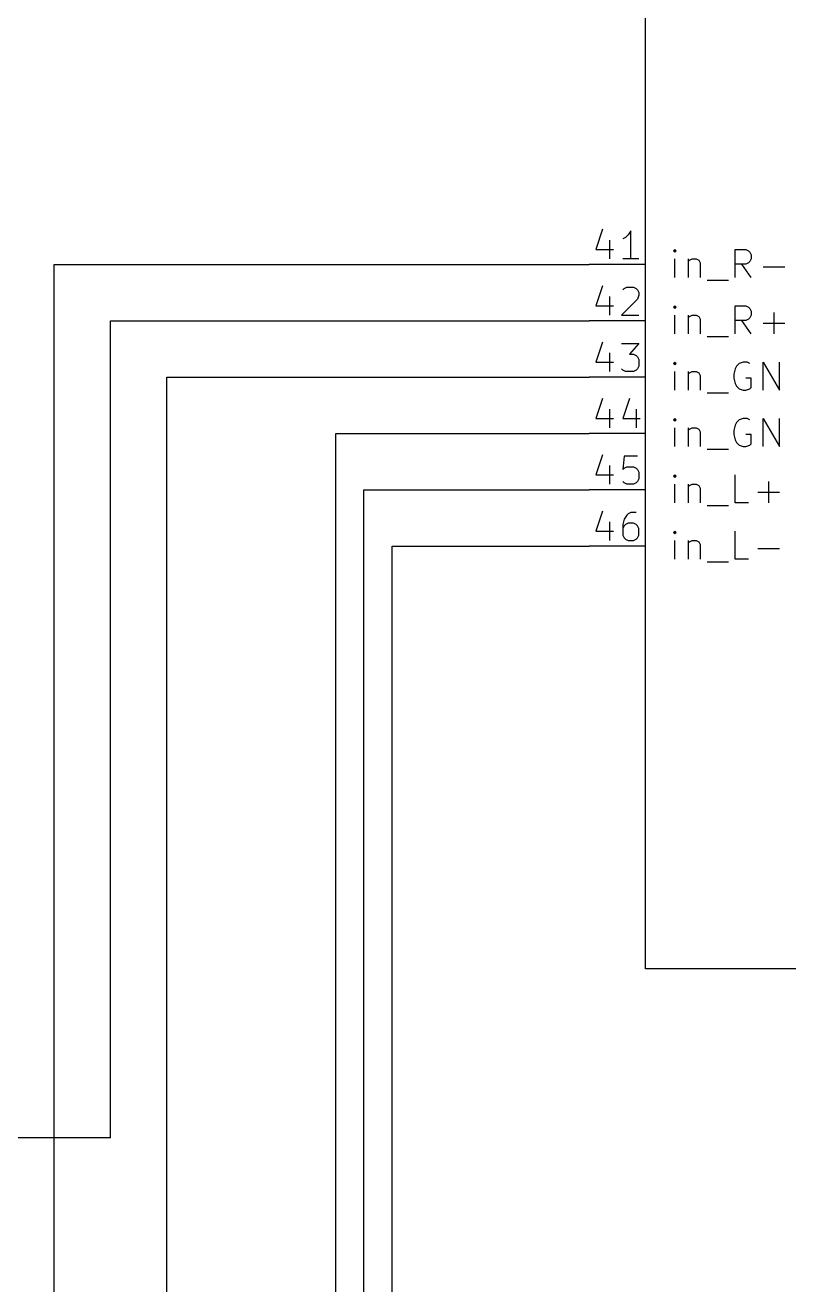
# Model space of a CAD drawing. Extents: x 0.4 to 11.3, y -7.9 to -0.4.
# Drawn here: x 5.449 to 6.804, y -6.311 to -4.075 of the extents above; entities that cross this region are included whole.
import ezdxf

# ---------------------------------------------------------------- set-up
doc = ezdxf.new("R2010")
doc.units = 0
doc.header["$MEASUREMENT"] = 0
for name, color, linetype in [('CYAN2', 4, 'CONTINUOUS'), ('GREEN3', 91, 'CONTINUOUS'), ('LYELLOW', 51, 'CONTINUOUS'), ('RED2', 1, 'CONTINUOUS'), ('RED3', 11, 'CONTINUOUS')]:
    doc.layers.add(name, color=color, linetype=linetype)

msp = doc.modelspace()

# ---------------------------------------------------------------- linework, layer by layer
at = {"layer": 'CYAN2', "linetype": 'CONTINUOUS'}
for p, q in [((6.6019, -4.47313), (6.59952, -4.47551)), ((6.59952, -4.47551), (6.6019, -4.47789)), ((6.60428, -4.47551), (6.6019, -4.47313)), ((6.6019, -4.47313), (6.6019, -4.47789)), ((6.6019, -4.47789), (6.60428, -4.47551)), ((6.6019, -4.52313), (6.6019, -4.4898)), ((6.62571, -4.4898), (6.62571, -4.52313)), ((6.62571, -4.49456), (6.62809, -4.49218)), ((6.62809, -4.49218), (6.63286, -4.4898)), ((6.63286, -4.4898), (6.64, -4.4898)), ((6.64, -4.4898), (6.64476, -4.49218)), ((6.64476, -4.49218), (6.64714, -4.49694)), ((6.70904, -4.52313), (6.70904, -4.47313)), ((6.70904, -4.47313), (6.72809, -4.47313)), ((6.72809, -4.47313), (6.73285, -4.47551)), ((6.73285, -4.47551), (6.73524, -4.47789)), ((6.73524, -4.47789), (6.73761, -4.48265)), ((6.73761, -4.4898), (6.73524, -4.49456)), ((6.73761, -4.48265), (6.73761, -4.4898)), ((6.64714, -4.49694), (6.64714, -4.52313)), ((6.72809, -4.49932), (6.70904, -4.49932)), ((6.73761, -4.52313), (6.72095, -4.49932)), ((6.73285, -4.49694), (6.72809, -4.49932)), ((6.73524, -4.49456), (6.73285, -4.49694)), ((6.75904, -4.50408), (6.79714, -4.50408)), ((6.65905, -4.52789), (6.69714, -4.52789)), ((6.6019, -4.57313), (6.59952, -4.57551)), ((6.59952, -4.57551), (6.6019, -4.57789)), ((6.60428, -4.57551), (6.6019, -4.57313)), ((6.6019, -4.57313), (6.6019, -4.57789)), ((6.6019, -4.57789), (6.60428, -4.57551)), ((6.70904, -4.62313), (6.70904, -4.57313)), ((6.70904, -4.57313), (6.72809, -4.57313)), ((6.72809, -4.57313), (6.73285, -4.57551)), ((6.73285, -4.57551), (6.73524, -4.57789)), ((6.73524, -4.57789), (6.73761, -4.58265)), ((6.73761, -4.58265), (6.73761, -4.5898)), ((6.6019, -4.62313), (6.6019, -4.5898)), ((6.62571, -4.5898), (6.62571, -4.62313)), ((6.62571, -4.59456), (6.62809, -4.59218)), ((6.62809, -4.59218), (6.63286, -4.5898)), ((6.63286, -4.5898), (6.64, -4.5898)), ((6.64, -4.5898), (6.64476, -4.59218)), ((6.64476, -4.59218), (6.64714, -4.59694)), ((6.64714, -4.59694), (6.64714, -4.62313)), ((6.72809, -4.59932), (6.70904, -4.59932)), ((6.73761, -4.62313), (6.72095, -4.59932)), ((6.73285, -4.59694), (6.72809, -4.59932)), ((6.73524, -4.59456), (6.73285, -4.59694)), ((6.73761, -4.5898), (6.73524, -4.59456)), ((6.75904, -4.60408), (6.79714, -4.60408)), ((6.77809, -4.62313), (6.77809, -4.58504)), ((6.65905, -4.62789), (6.69714, -4.62789)), ((6.6019, -4.67313), (6.59952, -4.67551)), ((6.59952, -4.67551), (6.6019, -4.67789)), ((6.60428, -4.67551), (6.6019, -4.67313)), ((6.6019, -4.67313), (6.6019, -4.67789)), ((6.6019, -4.67789), (6.60428, -4.67551)), ((6.6019, -4.72313), (6.6019, -4.6898)), ((6.62571, -4.6898), (6.62571, -4.72313)), ((6.62571, -4.69456), (6.62809, -4.69218)), ((6.62809, -4.69218), (6.63286, -4.6898)), ((6.63286, -4.6898), (6.64, -4.6898)), ((6.64, -4.6898), (6.64476, -4.69218)), ((6.64476, -4.69218), (6.64714, -4.69694)), ((6.70904, -4.68504), (6.70667, -4.69456)), ((6.70667, -4.69456), (6.70667, -4.7017)), ((6.71143, -4.68028), (6.70904, -4.68504)), ((6.71619, -4.67551), (6.71143, -4.68028)), ((6.72333, -4.67313), (6.71619, -4.67551)), ((6.73047, -4.67313), (6.72333, -4.67313)), ((6.73524, -4.67551), (6.73047, -4.67313)), ((6.75904, -4.72313), (6.75904, -4.67313)), ((6.75904, -4.67313), (6.78761, -4.72313)), ((6.78761, -4.72313), (6.78761, -4.67313)), ((6.64714, -4.69694), (6.64714, -4.72313)), ((6.70667, -4.7017), (6.70904, -4.71122)), ((6.70904, -4.71122), (6.71143, -4.71599)), ((6.71143, -4.71599), (6.71619, -4.72075)), ((6.73761, -4.7017), (6.72809, -4.7017)), ((6.73761, -4.71837), (6.73761, -4.7017)), ((6.65905, -4.72789), (6.69714, -4.72789)), ((6.71619, -4.72075), (6.72333, -4.72313)), ((6.72333, -4.72313), (6.72809, -4.72313)), ((6.72809, -4.72313), (6.73524, -4.72075)), ((6.73524, -4.72075), (6.73761, -4.71837)), ((6.6019, -4.77313), (6.59952, -4.77551)), ((6.59952, -4.77551), (6.6019, -4.77789)), ((6.60428, -4.77551), (6.6019, -4.77313)), ((6.6019, -4.77313), (6.6019, -4.77789)), ((6.6019, -4.77789), (6.60428, -4.77551)), ((6.71143, -4.78028), (6.70904, -4.78504)), ((6.71619, -4.77551), (6.71143, -4.78028)), ((6.72333, -4.77313), (6.71619, -4.77551)), ((6.73047, -4.77313), (6.72333, -4.77313)), ((6.73524, -4.77551), (6.73047, -4.77313)), ((6.75904, -4.82313), (6.75904, -4.77313)), ((6.75904, -4.77313), (6.78761, -4.82313)), ((6.78761, -4.82313), (6.78761, -4.77313)), ((6.6019, -4.82313), (6.6019, -4.7898)), ((6.62571, -4.7898), (6.62571, -4.82313)), ((6.62571, -4.79456), (6.62809, -4.79218)), ((6.62809, -4.79218), (6.63286, -4.7898)), ((6.63286, -4.7898), (6.64, -4.7898)), ((6.64, -4.7898), (6.64476, -4.79218)), ((6.64476, -4.79218), (6.64714, -4.79694)), ((6.64714, -4.79694), (6.64714, -4.82313)), ((6.70904, -4.78504), (6.70667, -4.79456)), ((6.70667, -4.79456), (6.70667, -4.8017)), ((6.70667, -4.8017), (6.70904, -4.81122)), ((6.73761, -4.8017), (6.72809, -4.8017)), ((6.73761, -4.81837), (6.73761, -4.8017)), ((6.65905, -4.82789), (6.69714, -4.82789)), ((6.70904, -4.81122), (6.71143, -4.81599)), ((6.71143, -4.81599), (6.71619, -4.82075)), ((6.71619, -4.82075), (6.72333, -4.82313)), ((6.72333, -4.82313), (6.72809, -4.82313)), ((6.72809, -4.82313), (6.73524, -4.82075)), ((6.73524, -4.82075), (6.73761, -4.81837)), ((6.6019, -4.87313), (6.59952, -4.87551)), ((6.60428, -4.87551), (6.6019, -4.87313)), ((6.6019, -4.87313), (6.6019, -4.87789)), ((6.70904, -4.92313), (6.70904, -4.87313)), ((6.59952, -4.87551), (6.6019, -4.87789)), ((6.6019, -4.87789), (6.60428, -4.87551)), ((6.6019, -4.92313), (6.6019, -4.8898)), ((6.62571, -4.8898), (6.62571, -4.92313)), ((6.62571, -4.89456), (6.62809, -4.89218)), ((6.62809, -4.89218), (6.63286, -4.8898)), ((6.63286, -4.8898), (6.64, -4.8898)), ((6.64, -4.8898), (6.64476, -4.89218)), ((6.64476, -4.89218), (6.64714, -4.89694)), ((6.76857, -4.92313), (6.76857, -4.88504)), ((6.64714, -4.89694), (6.64714, -4.92313)), ((6.74952, -4.90408), (6.78762, -4.90408)), ((6.65905, -4.92789), (6.69714, -4.92789)), ((6.73285, -4.92313), (6.70904, -4.92313)), ((6.6019, -4.97313), (6.59952, -4.97551)), ((6.59952, -4.97551), (6.6019, -4.97789)), ((6.60428, -4.97551), (6.6019, -4.97313)), ((6.6019, -4.97313), (6.6019, -4.97789)), ((6.6019, -4.97789), (6.60428, -4.97551)), ((6.70904, -5.02313), (6.70904, -4.97313)), ((6.6019, -5.02313), (6.6019, -4.9898)), ((6.62571, -4.9898), (6.62571, -5.02313)), ((6.62571, -4.99456), (6.62809, -4.99218)), ((6.62809, -4.99218), (6.63286, -4.9898)), ((6.63286, -4.9898), (6.64, -4.9898)), ((6.64, -4.9898), (6.64476, -4.99218)), ((6.64476, -4.99218), (6.64714, -4.99694)), ((6.64714, -4.99694), (6.64714, -5.02313)), ((6.74952, -5.00408), (6.78762, -5.00408)), ((6.65905, -5.02789), (6.69714, -5.02789)), ((6.73285, -5.02313), (6.70904, -5.02313))]:
    msp.add_line(p, q, dxfattribs=at)
at = {"layer": 'GREEN3', "linetype": 'CONTINUOUS'}
for p, q in [((5.5, -4.5), (6.45, -4.5)), ((5.5, -6.65), (5.5, -4.5)), ((5.6, -4.6), (6.45, -4.6)), ((5.6, -6.05), (5.6, -4.6)), ((5.7, -6.75), (5.7, -4.7)), ((5.7, -4.7), (6.45, -4.7)), ((6, -7.4), (6, -4.8)), ((6, -4.8), (6.45, -4.8)), ((6.05, -7.5), (6.05, -4.9)), ((6.05, -4.9), (6.45, -4.9)), ((6.1, -7.6), (6.1, -5)), ((6.1, -5), (6.45, -5)), ((5.6, -6.05), (3.55, -6.05))]:
    msp.add_line(p, q, dxfattribs=at)
at = {"layer": 'LYELLOW', "linetype": 'CONTINUOUS'}
for p, q in [((6.55, -5.75), (6.55, -1.95)), ((7.95, -5.75), (6.55, -5.75))]:
    msp.add_line(p, q, dxfattribs=at)
at = {"layer": 'RED2', "linetype": 'CONTINUOUS'}
for p, q in [((6.55, -5.75), (6.55, -1.95)), ((6.55, -4.5), (6.45, -4.5)), ((6.55, -4.6), (6.45, -4.6)), ((6.55, -4.7), (6.45, -4.7)), ((6.55, -4.8), (6.45, -4.8)), ((6.55, -4.9), (6.45, -4.9)), ((6.55, -5), (6.45, -5)), ((7.95, -5.75), (6.55, -5.75))]:
    msp.add_line(p, q, dxfattribs=at)
at = {"layer": 'RED3', "linetype": 'CONTINUOUS'}
for p, q in [((6.47381, -4.4375), (6.46191, -4.47321)), ((6.51905, -4.44702), (6.51428, -4.45178)), ((6.52381, -4.43988), (6.51905, -4.44702)), ((6.52381, -4.48988), (6.52381, -4.43988)), ((6.48571, -4.45655), (6.48571, -4.48988)), ((6.51428, -4.45178), (6.50952, -4.45417)), ((6.46191, -4.47321), (6.49285, -4.47321)), ((6.53809, -4.48988), (6.50952, -4.48988)), ((6.47381, -4.5375), (6.46191, -4.57321)), ((6.48571, -4.55655), (6.48571, -4.58988)), ((6.50952, -4.54464), (6.5119, -4.54226)), ((6.5119, -4.54226), (6.51667, -4.53988)), ((6.51667, -4.53988), (6.52857, -4.53988)), ((6.52857, -4.53988), (6.53333, -4.54226)), ((6.53333, -4.54226), (6.53571, -4.54464)), ((6.53571, -4.54464), (6.53809, -4.5494)), ((6.53809, -4.55417), (6.53571, -4.56131)), ((6.53809, -4.5494), (6.53809, -4.55417)), ((6.46191, -4.57321), (6.49285, -4.57321)), ((6.53571, -4.56131), (6.50714, -4.58988)), ((6.50714, -4.58988), (6.53809, -4.58988)), ((6.47381, -4.6375), (6.46191, -4.67321)), ((6.50714, -4.63988), (6.53809, -4.63988)), ((6.53809, -4.63988), (6.52143, -4.65893)), ((6.48571, -4.65655), (6.48571, -4.68988)), ((6.52143, -4.65893), (6.52857, -4.65893)), ((6.52857, -4.65893), (6.53333, -4.66131)), ((6.53333, -4.66131), (6.53571, -4.66369)), ((6.53571, -4.66369), (6.53809, -4.66845)), ((6.53809, -4.66845), (6.53809, -4.68035)), ((6.46191, -4.67321), (6.49285, -4.67321)), ((6.50952, -4.6875), (6.50714, -4.68512)), ((6.51428, -4.68988), (6.50952, -4.6875)), ((6.52857, -4.68988), (6.51428, -4.68988)), ((6.53333, -4.6875), (6.52857, -4.68988)), ((6.53571, -4.68512), (6.53333, -4.6875)), ((6.53809, -4.68035), (6.53571, -4.68512)), ((6.47381, -4.7375), (6.46191, -4.77321)), ((6.52143, -4.7375), (6.50952, -4.77321)), ((6.48571, -4.75655), (6.48571, -4.78988)), ((6.53333, -4.75655), (6.53333, -4.78988)), ((6.46191, -4.77321), (6.49285, -4.77321)), ((6.50952, -4.77321), (6.54047, -4.77321)), ((6.47381, -4.8375), (6.46191, -4.87321)), ((6.5119, -4.83988), (6.50952, -4.86369)), ((6.53571, -4.83988), (6.5119, -4.83988)), ((6.46191, -4.87321), (6.49285, -4.87321)), ((6.48571, -4.85655), (6.48571, -4.88988)), ((6.50952, -4.86369), (6.5119, -4.86131)), ((6.5119, -4.86131), (6.51667, -4.85893)), ((6.51667, -4.85893), (6.52857, -4.85893)), ((6.52857, -4.85893), (6.53333, -4.86131)), ((6.53333, -4.86131), (6.53571, -4.86369)), ((6.53571, -4.86369), (6.53809, -4.86845)), ((6.53809, -4.86845), (6.53809, -4.88035)), ((6.5119, -4.8875), (6.50952, -4.88512)), ((6.51667, -4.88988), (6.5119, -4.8875)), ((6.52857, -4.88988), (6.51667, -4.88988)), ((6.53333, -4.8875), (6.52857, -4.88988)), ((6.53571, -4.88512), (6.53333, -4.8875)), ((6.53809, -4.88035), (6.53571, -4.88512)), ((6.47381, -4.9375), (6.46191, -4.97321)), ((6.52381, -4.93988), (6.51905, -4.94226)), ((6.53333, -4.93988), (6.52381, -4.93988)), ((6.48571, -4.95655), (6.48571, -4.98988)), ((6.5119, -4.95178), (6.50952, -4.96131)), ((6.50952, -4.96131), (6.50952, -4.98035)), ((6.51667, -4.94464), (6.5119, -4.95178)), ((6.51428, -4.96131), (6.5119, -4.96369)), ((6.51905, -4.95893), (6.51428, -4.96131)), ((6.51905, -4.94226), (6.51667, -4.94464)), ((6.52857, -4.95893), (6.51905, -4.95893)), ((6.53333, -4.96131), (6.52857, -4.95893)), ((6.53571, -4.96369), (6.53333, -4.96131)), ((6.46191, -4.97321), (6.49285, -4.97321)), ((6.5119, -4.96369), (6.50952, -4.96845)), ((6.50952, -4.98035), (6.5119, -4.98512)), ((6.5119, -4.98512), (6.51428, -4.9875)), ((6.53333, -4.9875), (6.53571, -4.98512)), ((6.53809, -4.96845), (6.53571, -4.96369)), ((6.53571, -4.98512), (6.53809, -4.98035)), ((6.53809, -4.98035), (6.53809, -4.96845)), ((6.51428, -4.9875), (6.51905, -4.98988)), ((6.51905, -4.98988), (6.52857, -4.98988)), ((6.52857, -4.98988), (6.53333, -4.9875))]:
    msp.add_line(p, q, dxfattribs=at)

doc.saveas('drawing.dxf')
